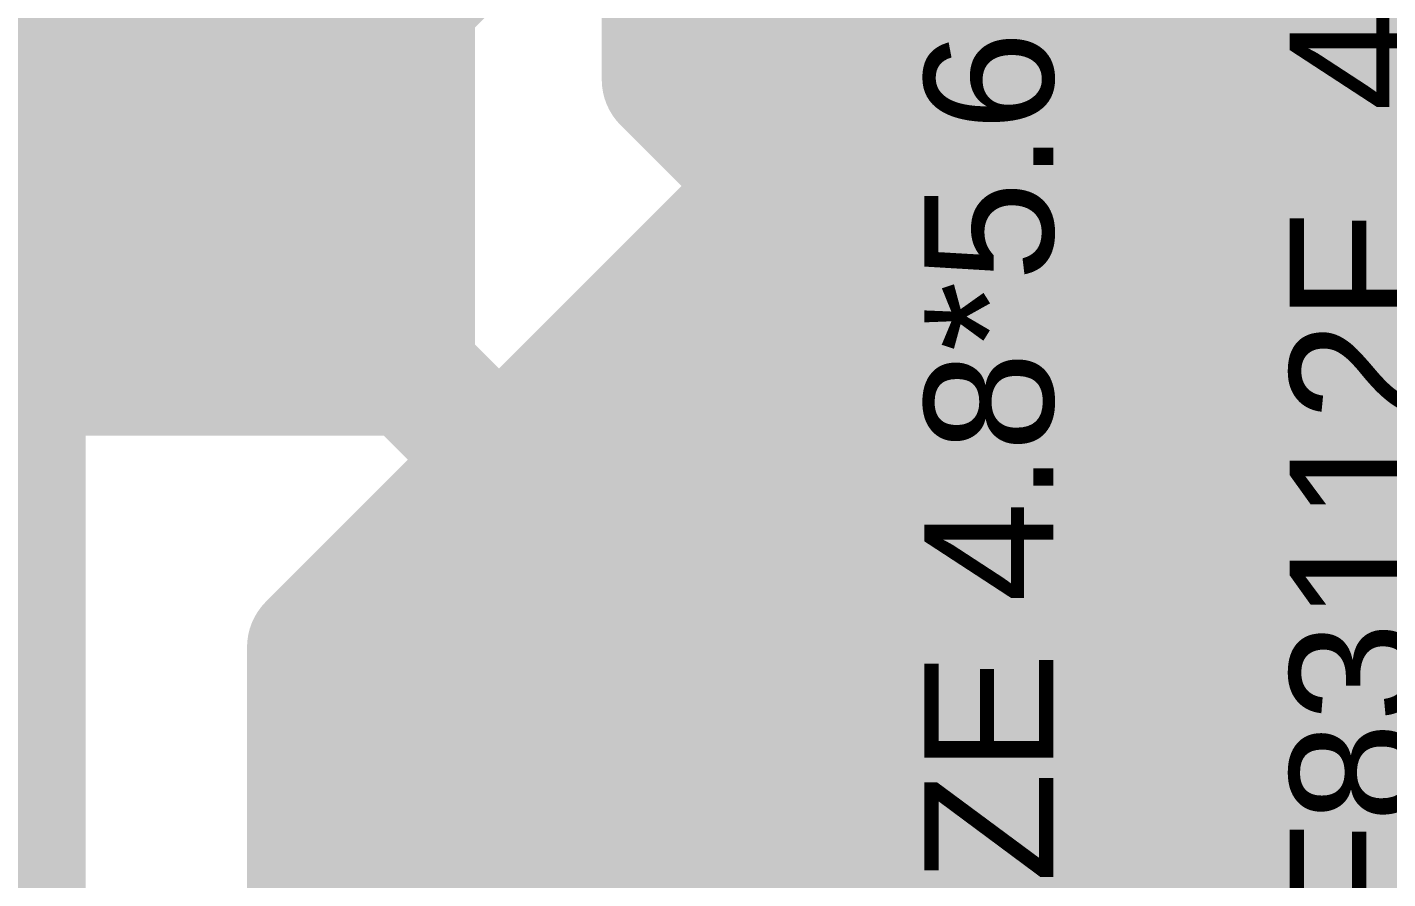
# Model space of a CAD drawing. Header units: inches. Extents: x -0.355 to 0.355, y -0.355 to 0.355.
# Drawn here: x -0.11596 to -0.07443, y -0.05296 to -0.02697 of the extents above; entities that cross this region are included whole.
import ezdxf

# ---------------------------------------------------------------- set-up
doc = ezdxf.new("R2010")
doc.units = ezdxf.units.IN
doc.header["$MEASUREMENT"] = 0
for name, color, linetype in [('BottomLayer', 5, 'Continuous'), ('BottomPaste', 16, 'Continuous'), ('BottomSolder', 6, 'Continuous'), ('Mechanical15', 56, 'Continuous'), ('TopLayer', 1, 'Continuous'), ('TopOverlay', 2, 'Continuous'), ('TopPaste', 8, 'Continuous'), ('TopSolder', 216, 'Continuous')]:
    doc.layers.add(name, color=color, linetype=linetype)
doc.styles.add('Arial', font='', dxfattribs={"height": 0.2})
doc.styles.get('Arial').set_extended_font_data('Arial')

# ---------------------------------------------------------------- blocks, each defined once
blk = doc.blocks.new('BF83112DW7_D_7_F_4_B_4')
at = {"layer": 'BottomLayer'}
blk.add_hatch(color=5, dxfattribs=at).paths.add_polyline_path([(-0.035432, 0.133858), (-0.01181, 0.133858), (-0.01181, 0.106299), (-0.035432, 0.106299)])
at = {"layer": 'BottomPaste'}
blk.add_hatch(color=16, dxfattribs=at).paths.add_polyline_path([(-0.035432, 0.133858), (-0.01181, 0.133858), (-0.01181, 0.106299), (-0.035432, 0.106299)])
at = {"layer": 'BottomSolder'}
blk.add_hatch(color=6, dxfattribs=at).paths.add_polyline_path([(-0.039432, 0.137858), (-0.00781, 0.137858), (-0.00781, 0.102299), (-0.039432, 0.102299)])
at = {"layer": 'Mechanical15'}
blk.add_lwpolyline([(-0.088581, 0.116142, 0.003937, 0.003937, 0), (0.100395, 0.116142, 0.003937, 0.003937, 0)], format="xyseb", dxfattribs=at)
at = {"layer": 'Mechanical15', "style": 'Arial'}
for s, p in [('SIZE 4.8*5.6', (-0.058268, 0.084644)), ('BF83112F_4 PIXEL AREA 0.15,0.15', (-0.058265, 0.073491))]:
    blk.add_text(s, height=0.003937, dxfattribs=at).set_placement(p)
blk = doc.blocks.new('C0201_48')
at = {"layer": 'Mechanical15'}
h = blk.add_hatch(color=56, dxfattribs=at)
edge = h.paths.add_edge_path()
edge.add_arc((0, 0), 0.000984, 0, 360)
at = {"layer": 'TopLayer'}
for points in [[(-0.017716, 0.005906), (-0.005906, 0.005906), (-0.005906, -0.005906), (-0.017716, -0.005906)], [(0.005906, 0.005906), (0.017716, 0.005906), (0.017716, -0.005906), (0.005906, -0.005906)]]:
    blk.add_hatch(color=1, dxfattribs=at).paths.add_polyline_path(points)
at = {"layer": 'TopPaste'}
for points in [[(-0.017716, 0.005906), (-0.005906, 0.005906), (-0.005906, -0.005906), (-0.017716, -0.005906)], [(0.005906, 0.005906), (0.017716, 0.005906), (0.017716, -0.005906), (0.005906, -0.005906)]]:
    blk.add_hatch(color=8, dxfattribs=at).paths.add_polyline_path(points)
at = {"layer": 'TopSolder'}
for points in [[(-0.021716, 0.009905), (-0.001906, 0.009905), (-0.001906, -0.009905), (-0.021716, -0.009905)], [(0.001906, 0.009905), (0.021716, 0.009905), (0.021716, -0.009905), (0.001906, -0.009905)]]:
    blk.add_hatch(color=216, dxfattribs=at).paths.add_polyline_path(points)
at = {"layer": 'TopOverlay'}
for points in [[(-0.023543, 0.00791, 0.001181, 0.001181, -0.414214), (-0.019606, 0.011847, 0.001181, 0.001181, 0)], [(0.019606, 0.011847, 0.001181, 0.001181, 0), (-0.019606, 0.011847, 0.001181, 0.001181, 0)], [(0.019606, 0.011847, 0.001181, 0.001181, -0.414214), (0.023543, 0.00791, 0.001181, 0.001181, 0)], [(-0.023543, -0.00791, 0.001181, 0.001181, 0), (-0.023543, 0.00791, 0.001181, 0.001181, 0)], [(0.023543, -0.00791, 0.001181, 0.001181, 0), (0.023543, 0.00791, 0.001181, 0.001181, 0)], [(-0.019606, -0.011847, 0.001181, 0.001181, -0.414214), (-0.023543, -0.00791, 0.001181, 0.001181, 0)], [(0.023543, -0.00791, 0.001181, 0.001181, -0.414214), (0.019606, -0.011847, 0.001181, 0.001181, 0)], [(0.019606, -0.011847, 0.001181, 0.001181, 0), (-0.019606, -0.011847, 0.001181, 0.001181, 0)]]:
    blk.add_lwpolyline(points, format="xyseb", dxfattribs=at)
for points in [[(-0.019902, 0.011847, 0.00059, 0.00059, 1), (-0.019311, 0.011847, 0.00059, 0.00059, 1)], [(-0.019902, 0.011847, 0.00059, 0.00059, 1), (-0.019311, 0.011847, 0.00059, 0.00059, 1)], [(0.019311, 0.011847, 0.00059, 0.00059, 1), (0.019902, 0.011847, 0.00059, 0.00059, 1)], [(0.019311, 0.011847, 0.00059, 0.00059, 1), (0.019902, 0.011847, 0.00059, 0.00059, 1)], [(-0.023839, 0.00791, 0.00059, 0.00059, 1), (-0.023248, 0.00791, 0.00059, 0.00059, 1)], [(-0.023839, 0.00791, 0.00059, 0.00059, 1), (-0.023248, 0.00791, 0.00059, 0.00059, 1)], [(0.023248, 0.00791, 0.00059, 0.00059, 1), (0.023839, 0.00791, 0.00059, 0.00059, 1)], [(0.023248, 0.00791, 0.00059, 0.00059, 1), (0.023839, 0.00791, 0.00059, 0.00059, 1)], [(-0.023839, -0.00791, 0.00059, 0.00059, 1), (-0.023248, -0.00791, 0.00059, 0.00059, 1)], [(-0.023839, -0.00791, 0.00059, 0.00059, 1), (-0.023248, -0.00791, 0.00059, 0.00059, 1)], [(0.023248, -0.00791, 0.00059, 0.00059, 1), (0.023839, -0.00791, 0.00059, 0.00059, 1)], [(0.023248, -0.00791, 0.00059, 0.00059, 1), (0.023839, -0.00791, 0.00059, 0.00059, 1)], [(-0.019902, -0.011847, 0.00059, 0.00059, 1), (-0.019311, -0.011847, 0.00059, 0.00059, 1)], [(-0.019902, -0.011847, 0.00059, 0.00059, 1), (-0.019311, -0.011847, 0.00059, 0.00059, 1)], [(0.019311, -0.011847, 0.00059, 0.00059, 1), (0.019902, -0.011847, 0.00059, 0.00059, 1)], [(0.019311, -0.011847, 0.00059, 0.00059, 1), (0.019902, -0.011847, 0.00059, 0.00059, 1)]]:
    blk.add_lwpolyline(points, format="xyseb", close=True, dxfattribs=at)

msp = doc.modelspace()

# ---------------------------------------------------------------- linework, layer by layer
at = {"layer": 'BottomLayer'}
for points in [[(0.264103, -0.07874, 0.003937, 0.003937, -6.854099), (0.264103, 0.07874, 0.003937, 0.003937, 0)], [(0.127175, -0.21752, 0.003937, 0.003937, -0.665504), (-0.244202, 0.062076, 0.003937, 0.003937, 0)], [(0.275591, -0.003937, 0.003937, 0.003937, -0.864689), (-0.264103, -0.082677, 0.003937, 0.003937, 0)], [(-0.096457, -0.028571, 0.003937, 0.003937, 0), (-0.096457, -0.016702, 0.003937, 0.003937, 0)], [(-0.11811, -0.023621, 0.003937, 0.003937, 0), (-0.061605, -0.080126, 0.003937, 0.003937, 0)], [(-0.096457, -0.025397, 0.003937, 0.003937, 0), (-0.033458, -0.025397, 0.003937, 0.003937, 0)], [(-0.096457, -0.025791, 0.003937, 0.003937, 0), (-0.033064, -0.025791, 0.003937, 0.003937, 0)], [(-0.096457, -0.026185, 0.003937, 0.003937, 0), (-0.032671, -0.026185, 0.003937, 0.003937, 0)], [(-0.096457, -0.026579, 0.003937, 0.003937, 0), (-0.032277, -0.026579, 0.003937, 0.003937, 0)], [(-0.096457, -0.026972, 0.003937, 0.003937, 0), (-0.031883, -0.026972, 0.003937, 0.003937, 0)], [(-0.096457, -0.027366, 0.003937, 0.003937, 0), (-0.031489, -0.027366, 0.003937, 0.003937, 0)], [(-0.096457, -0.02776, 0.003937, 0.003937, 0), (-0.031096, -0.02776, 0.003937, 0.003937, 0)], [(-0.096457, -0.028153, 0.003937, 0.003937, 0), (-0.030702, -0.028153, 0.003937, 0.003937, 0)], [(-0.096457, -0.028547, 0.003937, 0.003937, 0), (-0.030308, -0.028547, 0.003937, 0.003937, 0)], [(-0.096457, -0.028571, 0.003937, 0.003937, 0), (-0.056713, -0.068315, 0.003937, 0.003937, 0)], [(-0.096087, -0.028941, 0.003937, 0.003937, 0), (-0.029915, -0.028941, 0.003937, 0.003937, 0)], [(-0.095694, -0.029334, 0.003937, 0.003937, 0), (-0.029521, -0.029334, 0.003937, 0.003937, 0)], [(-0.0953, -0.029728, 0.003937, 0.003937, 0), (-0.029118, -0.029728, 0.003937, 0.003937, 0)], [(-0.094906, -0.030122, 0.003937, 0.003937, 0), (-0.02868, -0.030122, 0.003937, 0.003937, 0)], [(-0.094513, -0.030516, 0.003937, 0.003937, 0), (-0.028202, -0.030516, 0.003937, 0.003937, 0)], [(-0.094119, -0.030909, 0.003937, 0.003937, 0), (-0.027676, -0.030909, 0.003937, 0.003937, 0)], [(-0.093725, -0.031303, 0.003937, 0.003937, 0), (-0.027092, -0.031303, 0.003937, 0.003937, 0)], [(-0.093331, -0.031697, 0.003937, 0.003937, 0), (-0.026434, -0.031697, 0.003937, 0.003937, 0)], [(-0.092938, -0.03209, 0.003937, 0.003937, 0), (-0.02568, -0.03209, 0.003937, 0.003937, 0)], [(-0.092544, -0.032484, 0.003937, 0.003937, 0), (-0.024785, -0.032484, 0.003937, 0.003937, 0)], [(-0.09215, -0.032878, 0.003937, 0.003937, 0), (-0.023657, -0.032878, 0.003937, 0.003937, 0)], [(-0.091757, -0.033271, 0.003937, 0.003937, 0), (-0.021973, -0.033271, 0.003937, 0.003937, 0)], [(-0.091363, -0.033665, 0.003937, 0.003937, 0), (0.010827, -0.033665, 0.003937, 0.003937, 0)], [(-0.090969, -0.034059, 0.003937, 0.003937, 0), (0.010827, -0.034059, 0.003937, 0.003937, 0)], [(-0.090576, -0.034452, 0.003937, 0.003937, 0), (0.010827, -0.034452, 0.003937, 0.003937, 0)], [(-0.090182, -0.034846, 0.003937, 0.003937, 0), (0.010827, -0.034846, 0.003937, 0.003937, 0)], [(-0.089788, -0.03524, 0.003937, 0.003937, 0), (0.010827, -0.03524, 0.003937, 0.003937, 0)], [(-0.089395, -0.035634, 0.003937, 0.003937, 0), (0.010827, -0.035634, 0.003937, 0.003937, 0)], [(-0.089001, -0.036027, 0.003937, 0.003937, 0), (0.010827, -0.036027, 0.003937, 0.003937, 0)], [(-0.088607, -0.036421, 0.003937, 0.003937, 0), (0.010827, -0.036421, 0.003937, 0.003937, 0)], [(-0.088213, -0.036815, 0.003937, 0.003937, 0), (0.010827, -0.036815, 0.003937, 0.003937, 0)], [(-0.08782, -0.037208, 0.003937, 0.003937, 0), (0.010827, -0.037208, 0.003937, 0.003937, 0)], [(-0.087426, -0.037602, 0.003937, 0.003937, 0), (0.010827, -0.037602, 0.003937, 0.003937, 0)], [(-0.087032, -0.037996, 0.003937, 0.003937, 0), (0.010827, -0.037996, 0.003937, 0.003937, 0)], [(-0.086639, -0.03839, 0.003937, 0.003937, 0), (0.010827, -0.03839, 0.003937, 0.003937, 0)], [(-0.086245, -0.038783, 0.003937, 0.003937, 0), (0.010827, -0.038783, 0.003937, 0.003937, 0)], [(-0.085851, -0.039177, 0.003937, 0.003937, 0), (0.010827, -0.039177, 0.003937, 0.003937, 0)], [(-0.085458, -0.039571, 0.003937, 0.003937, 0), (0.010827, -0.039571, 0.003937, 0.003937, 0)], [(-0.085064, -0.039964, 0.003937, 0.003937, 0), (0.010827, -0.039964, 0.003937, 0.003937, 0)], [(-0.08467, -0.040358, 0.003937, 0.003937, 0), (0.010827, -0.040358, 0.003937, 0.003937, 0)], [(-0.084276, -0.040752, 0.003937, 0.003937, 0), (0.010827, -0.040752, 0.003937, 0.003937, 0)], [(-0.083883, -0.041145, 0.003937, 0.003937, 0), (0.010827, -0.041145, 0.003937, 0.003937, 0)], [(-0.083489, -0.041539, 0.003937, 0.003937, 0), (0.010827, -0.041539, 0.003937, 0.003937, 0)], [(-0.083095, -0.041933, 0.003937, 0.003937, 0), (0.010827, -0.041933, 0.003937, 0.003937, 0)], [(-0.082702, -0.042327, 0.003937, 0.003937, 0), (0.010827, -0.042327, 0.003937, 0.003937, 0)], [(-0.082308, -0.04272, 0.003937, 0.003937, 0), (0.010827, -0.04272, 0.003937, 0.003937, 0)], [(-0.081914, -0.043114, 0.003937, 0.003937, 0), (0.010827, -0.043114, 0.003937, 0.003937, 0)], [(-0.08152, -0.043508, 0.003937, 0.003937, 0), (0.010827, -0.043508, 0.003937, 0.003937, 0)], [(-0.081127, -0.043901, 0.003937, 0.003937, 0), (0.010827, -0.043901, 0.003937, 0.003937, 0)], [(-0.080733, -0.044295, 0.003937, 0.003937, 0), (0.010827, -0.044295, 0.003937, 0.003937, 0)], [(-0.080339, -0.044689, 0.003937, 0.003937, 0), (0.010827, -0.044689, 0.003937, 0.003937, 0)], [(-0.079946, -0.045082, 0.003937, 0.003937, 0), (0.010827, -0.045082, 0.003937, 0.003937, 0)], [(-0.079552, -0.045476, 0.003937, 0.003937, 0), (0.010827, -0.045476, 0.003937, 0.003937, 0)], [(-0.079158, -0.04587, 0.003937, 0.003937, 0), (0.010827, -0.04587, 0.003937, 0.003937, 0)], [(-0.078765, -0.046263, 0.003937, 0.003937, 0), (0.010827, -0.046263, 0.003937, 0.003937, 0)], [(-0.078371, -0.046657, 0.003937, 0.003937, 0), (0.010827, -0.046657, 0.003937, 0.003937, 0)], [(-0.077977, -0.047051, 0.003937, 0.003937, 0), (0.010827, -0.047051, 0.003937, 0.003937, 0)], [(-0.077583, -0.047445, 0.003937, 0.003937, 0), (0.010827, -0.047445, 0.003937, 0.003937, 0)], [(-0.07719, -0.047838, 0.003937, 0.003937, 0), (0.010827, -0.047838, 0.003937, 0.003937, 0)], [(-0.076796, -0.048232, 0.003937, 0.003937, 0), (0.010827, -0.048232, 0.003937, 0.003937, 0)], [(-0.076402, -0.048626, 0.003937, 0.003937, 0), (0.010827, -0.048626, 0.003937, 0.003937, 0)], [(-0.076009, -0.049019, 0.003937, 0.003937, 0), (0.010827, -0.049019, 0.003937, 0.003937, 0)], [(-0.075615, -0.049413, 0.003937, 0.003937, 0), (0.010827, -0.049413, 0.003937, 0.003937, 0)], [(-0.075221, -0.049807, 0.003937, 0.003937, 0), (0.010827, -0.049807, 0.003937, 0.003937, 0)], [(-0.074828, -0.050201, 0.003937, 0.003937, 0), (0.010827, -0.050201, 0.003937, 0.003937, 0)], [(-0.074434, -0.050594, 0.003937, 0.003937, 0), (0.010827, -0.050594, 0.003937, 0.003937, 0)], [(-0.07404, -0.050988, 0.003937, 0.003937, 0), (0.010827, -0.050988, 0.003937, 0.003937, 0)], [(-0.073647, -0.051382, 0.003937, 0.003937, 0), (0.010827, -0.051382, 0.003937, 0.003937, 0)], [(-0.073253, -0.051775, 0.003937, 0.003937, 0), (0.010827, -0.051775, 0.003937, 0.003937, 0)], [(-0.072859, -0.052169, 0.003937, 0.003937, 0), (0.010827, -0.052169, 0.003937, 0.003937, 0)]]:
    msp.add_lwpolyline(points, format="xyseb", dxfattribs=at)
for points in [[(-0.097441, -0.025397, 0.001969, 0.001969, 1), (-0.095472, -0.025397, 0.001969, 0.001969, 1)], [(-0.097441, -0.025791, 0.001969, 0.001969, 1), (-0.095472, -0.025791, 0.001969, 0.001969, 1)], [(-0.097441, -0.026185, 0.001969, 0.001969, 1), (-0.095472, -0.026185, 0.001969, 0.001969, 1)], [(-0.097441, -0.026579, 0.001969, 0.001969, 1), (-0.095472, -0.026579, 0.001969, 0.001969, 1)], [(-0.097441, -0.026972, 0.001969, 0.001969, 1), (-0.095472, -0.026972, 0.001969, 0.001969, 1)], [(-0.097441, -0.027366, 0.001969, 0.001969, 1), (-0.095472, -0.027366, 0.001969, 0.001969, 1)], [(-0.097441, -0.02776, 0.001969, 0.001969, 1), (-0.095472, -0.02776, 0.001969, 0.001969, 1)], [(-0.097441, -0.028153, 0.001969, 0.001969, 1), (-0.095472, -0.028153, 0.001969, 0.001969, 1)], [(-0.097441, -0.028547, 0.001969, 0.001969, 1), (-0.095472, -0.028547, 0.001969, 0.001969, 1)], [(-0.097441, -0.028571, 0.001969, 0.001969, 1), (-0.095472, -0.028571, 0.001969, 0.001969, 1)], [(-0.097441, -0.028571, 0.001969, 0.001969, 1), (-0.095472, -0.028571, 0.001969, 0.001969, 1)], [(-0.097072, -0.028941, 0.001969, 0.001969, 1), (-0.095103, -0.028941, 0.001969, 0.001969, 1)], [(-0.096678, -0.029334, 0.001969, 0.001969, 1), (-0.09471, -0.029334, 0.001969, 0.001969, 1)], [(-0.096284, -0.029728, 0.001969, 0.001969, 1), (-0.094316, -0.029728, 0.001969, 0.001969, 1)], [(-0.095891, -0.030122, 0.001969, 0.001969, 1), (-0.093922, -0.030122, 0.001969, 0.001969, 1)], [(-0.095497, -0.030516, 0.001969, 0.001969, 1), (-0.093528, -0.030516, 0.001969, 0.001969, 1)], [(-0.095103, -0.030909, 0.001969, 0.001969, 1), (-0.093135, -0.030909, 0.001969, 0.001969, 1)], [(-0.094709, -0.031303, 0.001969, 0.001969, 1), (-0.092741, -0.031303, 0.001969, 0.001969, 1)], [(-0.094316, -0.031697, 0.001969, 0.001969, 1), (-0.092347, -0.031697, 0.001969, 0.001969, 1)], [(-0.093922, -0.03209, 0.001969, 0.001969, 1), (-0.091954, -0.03209, 0.001969, 0.001969, 1)], [(-0.093528, -0.032484, 0.001969, 0.001969, 1), (-0.09156, -0.032484, 0.001969, 0.001969, 1)], [(-0.093135, -0.032878, 0.001969, 0.001969, 1), (-0.091166, -0.032878, 0.001969, 0.001969, 1)], [(-0.092741, -0.033271, 0.001969, 0.001969, 1), (-0.090773, -0.033271, 0.001969, 0.001969, 1)], [(-0.092347, -0.033665, 0.001969, 0.001969, 1), (-0.090379, -0.033665, 0.001969, 0.001969, 1)], [(-0.091953, -0.034059, 0.001969, 0.001969, 1), (-0.089985, -0.034059, 0.001969, 0.001969, 1)], [(-0.09156, -0.034452, 0.001969, 0.001969, 1), (-0.089591, -0.034452, 0.001969, 0.001969, 1)], [(-0.091166, -0.034846, 0.001969, 0.001969, 1), (-0.089198, -0.034846, 0.001969, 0.001969, 1)], [(-0.090772, -0.03524, 0.001969, 0.001969, 1), (-0.088804, -0.03524, 0.001969, 0.001969, 1)], [(-0.090379, -0.035634, 0.001969, 0.001969, 1), (-0.08841, -0.035634, 0.001969, 0.001969, 1)], [(-0.089985, -0.036027, 0.001969, 0.001969, 1), (-0.088017, -0.036027, 0.001969, 0.001969, 1)], [(-0.089591, -0.036421, 0.001969, 0.001969, 1), (-0.087623, -0.036421, 0.001969, 0.001969, 1)], [(-0.089198, -0.036815, 0.001969, 0.001969, 1), (-0.087229, -0.036815, 0.001969, 0.001969, 1)], [(-0.088804, -0.037208, 0.001969, 0.001969, 1), (-0.086835, -0.037208, 0.001969, 0.001969, 1)], [(-0.08841, -0.037602, 0.001969, 0.001969, 1), (-0.086442, -0.037602, 0.001969, 0.001969, 1)], [(-0.088016, -0.037996, 0.001969, 0.001969, 1), (-0.086048, -0.037996, 0.001969, 0.001969, 1)], [(-0.087623, -0.03839, 0.001969, 0.001969, 1), (-0.085654, -0.03839, 0.001969, 0.001969, 1)], [(-0.087229, -0.038783, 0.001969, 0.001969, 1), (-0.085261, -0.038783, 0.001969, 0.001969, 1)], [(-0.086835, -0.039177, 0.001969, 0.001969, 1), (-0.084867, -0.039177, 0.001969, 0.001969, 1)], [(-0.086442, -0.039571, 0.001969, 0.001969, 1), (-0.084473, -0.039571, 0.001969, 0.001969, 1)], [(-0.086048, -0.039964, 0.001969, 0.001969, 1), (-0.08408, -0.039964, 0.001969, 0.001969, 1)], [(-0.085654, -0.040358, 0.001969, 0.001969, 1), (-0.083686, -0.040358, 0.001969, 0.001969, 1)], [(-0.085261, -0.040752, 0.001969, 0.001969, 1), (-0.083292, -0.040752, 0.001969, 0.001969, 1)], [(-0.084867, -0.041145, 0.001969, 0.001969, 1), (-0.082898, -0.041145, 0.001969, 0.001969, 1)], [(-0.084473, -0.041539, 0.001969, 0.001969, 1), (-0.082505, -0.041539, 0.001969, 0.001969, 1)], [(-0.08408, -0.041933, 0.001969, 0.001969, 1), (-0.082111, -0.041933, 0.001969, 0.001969, 1)], [(-0.083686, -0.042327, 0.001969, 0.001969, 1), (-0.081717, -0.042327, 0.001969, 0.001969, 1)], [(-0.083292, -0.04272, 0.001969, 0.001969, 1), (-0.081324, -0.04272, 0.001969, 0.001969, 1)], [(-0.082898, -0.043114, 0.001969, 0.001969, 1), (-0.08093, -0.043114, 0.001969, 0.001969, 1)], [(-0.082505, -0.043508, 0.001969, 0.001969, 1), (-0.080536, -0.043508, 0.001969, 0.001969, 1)], [(-0.082111, -0.043901, 0.001969, 0.001969, 1), (-0.080143, -0.043901, 0.001969, 0.001969, 1)], [(-0.081717, -0.044295, 0.001969, 0.001969, 1), (-0.079749, -0.044295, 0.001969, 0.001969, 1)], [(-0.081324, -0.044689, 0.001969, 0.001969, 1), (-0.079355, -0.044689, 0.001969, 0.001969, 1)], [(-0.08093, -0.045082, 0.001969, 0.001969, 1), (-0.078962, -0.045082, 0.001969, 0.001969, 1)], [(-0.080536, -0.045476, 0.001969, 0.001969, 1), (-0.078568, -0.045476, 0.001969, 0.001969, 1)], [(-0.080143, -0.04587, 0.001969, 0.001969, 1), (-0.078174, -0.04587, 0.001969, 0.001969, 1)], [(-0.079749, -0.046263, 0.001969, 0.001969, 1), (-0.07778, -0.046263, 0.001969, 0.001969, 1)], [(-0.079355, -0.046657, 0.001969, 0.001969, 1), (-0.077387, -0.046657, 0.001969, 0.001969, 1)], [(-0.078961, -0.047051, 0.001969, 0.001969, 1), (-0.076993, -0.047051, 0.001969, 0.001969, 1)], [(-0.078568, -0.047445, 0.001969, 0.001969, 1), (-0.076599, -0.047445, 0.001969, 0.001969, 1)], [(-0.078174, -0.047838, 0.001969, 0.001969, 1), (-0.076206, -0.047838, 0.001969, 0.001969, 1)], [(-0.07778, -0.048232, 0.001969, 0.001969, 1), (-0.075812, -0.048232, 0.001969, 0.001969, 1)], [(-0.077387, -0.048626, 0.001969, 0.001969, 1), (-0.075418, -0.048626, 0.001969, 0.001969, 1)], [(-0.076993, -0.049019, 0.001969, 0.001969, 1), (-0.075024, -0.049019, 0.001969, 0.001969, 1)], [(-0.076599, -0.049413, 0.001969, 0.001969, 1), (-0.074631, -0.049413, 0.001969, 0.001969, 1)], [(-0.076205, -0.049807, 0.001969, 0.001969, 1), (-0.074237, -0.049807, 0.001969, 0.001969, 1)], [(-0.075812, -0.050201, 0.001969, 0.001969, 1), (-0.073843, -0.050201, 0.001969, 0.001969, 1)], [(-0.075418, -0.050594, 0.001969, 0.001969, 1), (-0.07345, -0.050594, 0.001969, 0.001969, 1)], [(-0.075024, -0.050988, 0.001969, 0.001969, 1), (-0.073056, -0.050988, 0.001969, 0.001969, 1)], [(-0.074631, -0.051382, 0.001969, 0.001969, 1), (-0.072662, -0.051382, 0.001969, 0.001969, 1)], [(-0.074237, -0.051775, 0.001969, 0.001969, 1), (-0.072269, -0.051775, 0.001969, 0.001969, 1)], [(-0.073843, -0.052169, 0.001969, 0.001969, 1), (-0.071875, -0.052169, 0.001969, 0.001969, 1)]]:
    msp.add_lwpolyline(points, format="xyseb", close=True, dxfattribs=at)
at = {"layer": 'TopLayer'}
for points in [[(-0.123031, -0.03937, 0.011811, 0.011811, 0), (-0.099409, -0.015748, 0.011811, 0.011811, 0)], [(-0.107283, -0.045893, 0.003937, 0.003937, 0), (-0.092886, -0.031496, 0.003937, 0.003937, 0)], [(-0.093087, -0.031697, 0.003937, 0.003937, 0), (-0.076772, -0.031697, 0.003937, 0.003937, 0)], [(-0.092886, -0.031496, 0.003937, 0.003937, 0), (-0.076772, -0.031496, 0.003937, 0.003937, 0)], [(-0.076772, -0.045276, 0.003937, 0.003937, 0), (-0.076772, -0.031496, 0.003937, 0.003937, 0)], [(-0.093481, -0.03209, 0.003937, 0.003937, 0), (-0.076772, -0.03209, 0.003937, 0.003937, 0)], [(-0.093874, -0.032484, 0.003937, 0.003937, 0), (-0.076772, -0.032484, 0.003937, 0.003937, 0)], [(-0.094268, -0.032878, 0.003937, 0.003937, 0), (-0.076772, -0.032878, 0.003937, 0.003937, 0)], [(-0.094662, -0.033271, 0.003937, 0.003937, 0), (-0.076772, -0.033271, 0.003937, 0.003937, 0)], [(-0.095056, -0.033665, 0.003937, 0.003937, 0), (-0.076772, -0.033665, 0.003937, 0.003937, 0)], [(-0.095449, -0.034059, 0.003937, 0.003937, 0), (-0.076772, -0.034059, 0.003937, 0.003937, 0)], [(-0.095843, -0.034452, 0.003937, 0.003937, 0), (-0.076772, -0.034452, 0.003937, 0.003937, 0)], [(-0.096237, -0.034846, 0.003937, 0.003937, 0), (-0.076772, -0.034846, 0.003937, 0.003937, 0)], [(-0.09663, -0.03524, 0.003937, 0.003937, 0), (-0.076772, -0.03524, 0.003937, 0.003937, 0)], [(-0.097024, -0.035634, 0.003937, 0.003937, 0), (-0.076772, -0.035634, 0.003937, 0.003937, 0)], [(-0.097811, -0.036421, 0.003937, 0.003937, 0), (-0.076772, -0.036421, 0.003937, 0.003937, 0)], [(-0.097418, -0.036027, 0.003937, 0.003937, 0), (-0.076772, -0.036027, 0.003937, 0.003937, 0)], [(-0.098205, -0.036815, 0.003937, 0.003937, 0), (-0.076772, -0.036815, 0.003937, 0.003937, 0)], [(-0.098599, -0.037208, 0.003937, 0.003937, 0), (-0.076772, -0.037208, 0.003937, 0.003937, 0)], [(-0.098993, -0.037602, 0.003937, 0.003937, 0), (-0.076772, -0.037602, 0.003937, 0.003937, 0)], [(-0.099386, -0.037996, 0.003937, 0.003937, 0), (-0.076772, -0.037996, 0.003937, 0.003937, 0)], [(-0.09978, -0.03839, 0.003937, 0.003937, 0), (-0.076772, -0.03839, 0.003937, 0.003937, 0)], [(-0.100174, -0.038783, 0.003937, 0.003937, 0), (-0.076772, -0.038783, 0.003937, 0.003937, 0)], [(-0.100567, -0.039177, 0.003937, 0.003937, 0), (-0.076772, -0.039177, 0.003937, 0.003937, 0)], [(-0.100961, -0.039571, 0.003937, 0.003937, 0), (-0.076772, -0.039571, 0.003937, 0.003937, 0)], [(-0.101355, -0.039964, 0.003937, 0.003937, 0), (-0.076772, -0.039964, 0.003937, 0.003937, 0)], [(-0.101749, -0.040358, 0.003937, 0.003937, 0), (-0.076772, -0.040358, 0.003937, 0.003937, 0)], [(-0.102142, -0.040752, 0.003937, 0.003937, 0), (-0.076772, -0.040752, 0.003937, 0.003937, 0)], [(-0.102536, -0.041145, 0.003937, 0.003937, 0), (-0.076772, -0.041145, 0.003937, 0.003937, 0)], [(-0.10293, -0.041539, 0.003937, 0.003937, 0), (-0.076772, -0.041539, 0.003937, 0.003937, 0)], [(-0.103323, -0.041933, 0.003937, 0.003937, 0), (-0.076772, -0.041933, 0.003937, 0.003937, 0)], [(-0.103717, -0.042327, 0.003937, 0.003937, 0), (-0.076772, -0.042327, 0.003937, 0.003937, 0)], [(-0.104111, -0.04272, 0.003937, 0.003937, 0), (-0.076772, -0.04272, 0.003937, 0.003937, 0)], [(-0.104504, -0.043114, 0.003937, 0.003937, 0), (-0.076772, -0.043114, 0.003937, 0.003937, 0)], [(-0.105292, -0.043901, 0.003937, 0.003937, 0), (-0.076772, -0.043901, 0.003937, 0.003937, 0)], [(-0.104898, -0.043508, 0.003937, 0.003937, 0), (-0.076772, -0.043508, 0.003937, 0.003937, 0)], [(-0.105686, -0.044295, 0.003937, 0.003937, 0), (-0.076772, -0.044295, 0.003937, 0.003937, 0)], [(-0.106079, -0.044689, 0.003937, 0.003937, 0), (-0.076772, -0.044689, 0.003937, 0.003937, 0)], [(-0.106473, -0.045082, 0.003937, 0.003937, 0), (-0.076772, -0.045082, 0.003937, 0.003937, 0)], [(-0.106867, -0.045476, 0.003937, 0.003937, 0), (-0.045276, -0.045476, 0.003937, 0.003937, 0)], [(-0.076772, -0.045276, 0.003937, 0.003937, 0), (-0.045276, -0.045276, 0.003937, 0.003937, 0)], [(-0.107283, -0.07185, 0.003937, 0.003937, 0), (-0.107283, -0.045893, 0.003937, 0.003937, 0)], [(-0.10726, -0.04587, 0.003937, 0.003937, 0), (-0.045276, -0.04587, 0.003937, 0.003937, 0)], [(-0.107283, -0.046263, 0.003937, 0.003937, 0), (-0.045276, -0.046263, 0.003937, 0.003937, 0)], [(-0.107283, -0.046657, 0.003937, 0.003937, 0), (-0.045276, -0.046657, 0.003937, 0.003937, 0)], [(-0.107283, -0.047051, 0.003937, 0.003937, 0), (-0.045276, -0.047051, 0.003937, 0.003937, 0)], [(-0.107283, -0.047445, 0.003937, 0.003937, 0), (-0.045276, -0.047445, 0.003937, 0.003937, 0)], [(-0.107283, -0.047838, 0.003937, 0.003937, 0), (-0.045276, -0.047838, 0.003937, 0.003937, 0)], [(-0.107283, -0.048232, 0.003937, 0.003937, 0), (-0.045276, -0.048232, 0.003937, 0.003937, 0)], [(-0.107283, -0.048626, 0.003937, 0.003937, 0), (-0.045276, -0.048626, 0.003937, 0.003937, 0)], [(-0.107283, -0.049019, 0.003937, 0.003937, 0), (-0.045276, -0.049019, 0.003937, 0.003937, 0)], [(-0.107283, -0.049413, 0.003937, 0.003937, 0), (-0.045276, -0.049413, 0.003937, 0.003937, 0)], [(-0.107283, -0.049807, 0.003937, 0.003937, 0), (-0.045276, -0.049807, 0.003937, 0.003937, 0)], [(-0.107283, -0.050201, 0.003937, 0.003937, 0), (-0.045276, -0.050201, 0.003937, 0.003937, 0)], [(-0.107283, -0.050594, 0.003937, 0.003937, 0), (-0.045276, -0.050594, 0.003937, 0.003937, 0)], [(-0.107283, -0.050988, 0.003937, 0.003937, 0), (-0.045276, -0.050988, 0.003937, 0.003937, 0)], [(-0.107283, -0.051382, 0.003937, 0.003937, 0), (-0.045276, -0.051382, 0.003937, 0.003937, 0)], [(-0.107283, -0.051775, 0.003937, 0.003937, 0), (-0.045276, -0.051775, 0.003937, 0.003937, 0)], [(-0.107283, -0.052169, 0.003937, 0.003937, 0), (-0.045276, -0.052169, 0.003937, 0.003937, 0)], [(-0.107283, -0.052563, 0.003937, 0.003937, 0), (-0.045276, -0.052563, 0.003937, 0.003937, 0)], [(-0.107283, -0.052956, 0.003937, 0.003937, 0), (-0.045276, -0.052956, 0.003937, 0.003937, 0)], [(-0.107283, -0.05335, 0.003937, 0.003937, 0), (-0.045276, -0.05335, 0.003937, 0.003937, 0)], [(-0.089567, -0.057087, 0.007874, 0.007874, 0), (-0.087598, -0.055118, 0.007874, 0.007874, 0)], [(-0.087598, -0.055118, 0.007874, 0.007874, 0), (-0.08563, -0.057087, 0.007874, 0.007874, 0)], [(-0.107283, -0.053744, 0.003937, 0.003937, 0), (-0.045276, -0.053744, 0.003937, 0.003937, 0)], [(-0.107283, -0.054137, 0.003937, 0.003937, 0), (-0.045276, -0.054137, 0.003937, 0.003937, 0)], [(-0.107283, -0.054531, 0.003937, 0.003937, 0), (-0.045276, -0.054531, 0.003937, 0.003937, 0)], [(-0.107283, -0.054925, 0.003937, 0.003937, 0), (-0.045276, -0.054925, 0.003937, 0.003937, 0)]]:
    msp.add_lwpolyline(points, format="xyseb", dxfattribs=at)
for points in [[(-0.094071, -0.031697, 0.001969, 0.001969, 1), (-0.092103, -0.031697, 0.001969, 0.001969, 1)], [(-0.093871, -0.031496, 0.001969, 0.001969, 1), (-0.091902, -0.031496, 0.001969, 0.001969, 1)], [(-0.093871, -0.031496, 0.001969, 0.001969, 1), (-0.091902, -0.031496, 0.001969, 0.001969, 1)], [(-0.077756, -0.031496, 0.001969, 0.001969, 1), (-0.075787, -0.031496, 0.001969, 0.001969, 1)], [(-0.077756, -0.031496, 0.001969, 0.001969, 1), (-0.075787, -0.031496, 0.001969, 0.001969, 1)], [(-0.077756, -0.031697, 0.001969, 0.001969, 1), (-0.075787, -0.031697, 0.001969, 0.001969, 1)], [(-0.094465, -0.03209, 0.001969, 0.001969, 1), (-0.092497, -0.03209, 0.001969, 0.001969, 1)], [(-0.077756, -0.03209, 0.001969, 0.001969, 1), (-0.075787, -0.03209, 0.001969, 0.001969, 1)], [(-0.094859, -0.032484, 0.001969, 0.001969, 1), (-0.09289, -0.032484, 0.001969, 0.001969, 1)], [(-0.077756, -0.032484, 0.001969, 0.001969, 1), (-0.075787, -0.032484, 0.001969, 0.001969, 1)], [(-0.095252, -0.032878, 0.001969, 0.001969, 1), (-0.093284, -0.032878, 0.001969, 0.001969, 1)], [(-0.077756, -0.032878, 0.001969, 0.001969, 1), (-0.075787, -0.032878, 0.001969, 0.001969, 1)], [(-0.095646, -0.033271, 0.001969, 0.001969, 1), (-0.093678, -0.033271, 0.001969, 0.001969, 1)], [(-0.077756, -0.033271, 0.001969, 0.001969, 1), (-0.075787, -0.033271, 0.001969, 0.001969, 1)], [(-0.09604, -0.033665, 0.001969, 0.001969, 1), (-0.094071, -0.033665, 0.001969, 0.001969, 1)], [(-0.077756, -0.033665, 0.001969, 0.001969, 1), (-0.075787, -0.033665, 0.001969, 0.001969, 1)], [(-0.096434, -0.034059, 0.001969, 0.001969, 1), (-0.094465, -0.034059, 0.001969, 0.001969, 1)], [(-0.077756, -0.034059, 0.001969, 0.001969, 1), (-0.075787, -0.034059, 0.001969, 0.001969, 1)], [(-0.096827, -0.034452, 0.001969, 0.001969, 1), (-0.094859, -0.034452, 0.001969, 0.001969, 1)], [(-0.077756, -0.034452, 0.001969, 0.001969, 1), (-0.075787, -0.034452, 0.001969, 0.001969, 1)], [(-0.097221, -0.034846, 0.001969, 0.001969, 1), (-0.095253, -0.034846, 0.001969, 0.001969, 1)], [(-0.077756, -0.034846, 0.001969, 0.001969, 1), (-0.075787, -0.034846, 0.001969, 0.001969, 1)], [(-0.097615, -0.03524, 0.001969, 0.001969, 1), (-0.095646, -0.03524, 0.001969, 0.001969, 1)], [(-0.077756, -0.03524, 0.001969, 0.001969, 1), (-0.075787, -0.03524, 0.001969, 0.001969, 1)], [(-0.098008, -0.035634, 0.001969, 0.001969, 1), (-0.09604, -0.035634, 0.001969, 0.001969, 1)], [(-0.077756, -0.035634, 0.001969, 0.001969, 1), (-0.075787, -0.035634, 0.001969, 0.001969, 1)], [(-0.098796, -0.036421, 0.001969, 0.001969, 1), (-0.096827, -0.036421, 0.001969, 0.001969, 1)], [(-0.098402, -0.036027, 0.001969, 0.001969, 1), (-0.096434, -0.036027, 0.001969, 0.001969, 1)], [(-0.077756, -0.036027, 0.001969, 0.001969, 1), (-0.075787, -0.036027, 0.001969, 0.001969, 1)], [(-0.077756, -0.036421, 0.001969, 0.001969, 1), (-0.075787, -0.036421, 0.001969, 0.001969, 1)], [(-0.099189, -0.036815, 0.001969, 0.001969, 1), (-0.097221, -0.036815, 0.001969, 0.001969, 1)], [(-0.077756, -0.036815, 0.001969, 0.001969, 1), (-0.075787, -0.036815, 0.001969, 0.001969, 1)], [(-0.099583, -0.037208, 0.001969, 0.001969, 1), (-0.097615, -0.037208, 0.001969, 0.001969, 1)], [(-0.077756, -0.037208, 0.001969, 0.001969, 1), (-0.075787, -0.037208, 0.001969, 0.001969, 1)], [(-0.099977, -0.037602, 0.001969, 0.001969, 1), (-0.098008, -0.037602, 0.001969, 0.001969, 1)], [(-0.077756, -0.037602, 0.001969, 0.001969, 1), (-0.075787, -0.037602, 0.001969, 0.001969, 1)], [(-0.100371, -0.037996, 0.001969, 0.001969, 1), (-0.098402, -0.037996, 0.001969, 0.001969, 1)], [(-0.077756, -0.037996, 0.001969, 0.001969, 1), (-0.075787, -0.037996, 0.001969, 0.001969, 1)], [(-0.100764, -0.03839, 0.001969, 0.001969, 1), (-0.098796, -0.03839, 0.001969, 0.001969, 1)], [(-0.077756, -0.03839, 0.001969, 0.001969, 1), (-0.075787, -0.03839, 0.001969, 0.001969, 1)], [(-0.101158, -0.038783, 0.001969, 0.001969, 1), (-0.099189, -0.038783, 0.001969, 0.001969, 1)], [(-0.077756, -0.038783, 0.001969, 0.001969, 1), (-0.075787, -0.038783, 0.001969, 0.001969, 1)], [(-0.101552, -0.039177, 0.001969, 0.001969, 1), (-0.099583, -0.039177, 0.001969, 0.001969, 1)], [(-0.077756, -0.039177, 0.001969, 0.001969, 1), (-0.075787, -0.039177, 0.001969, 0.001969, 1)], [(-0.101945, -0.039571, 0.001969, 0.001969, 1), (-0.099977, -0.039571, 0.001969, 0.001969, 1)], [(-0.077756, -0.039571, 0.001969, 0.001969, 1), (-0.075787, -0.039571, 0.001969, 0.001969, 1)], [(-0.102339, -0.039964, 0.001969, 0.001969, 1), (-0.100371, -0.039964, 0.001969, 0.001969, 1)], [(-0.077756, -0.039964, 0.001969, 0.001969, 1), (-0.075787, -0.039964, 0.001969, 0.001969, 1)], [(-0.102733, -0.040358, 0.001969, 0.001969, 1), (-0.100764, -0.040358, 0.001969, 0.001969, 1)], [(-0.077756, -0.040358, 0.001969, 0.001969, 1), (-0.075787, -0.040358, 0.001969, 0.001969, 1)], [(-0.103126, -0.040752, 0.001969, 0.001969, 1), (-0.101158, -0.040752, 0.001969, 0.001969, 1)], [(-0.077756, -0.040752, 0.001969, 0.001969, 1), (-0.075787, -0.040752, 0.001969, 0.001969, 1)], [(-0.10352, -0.041145, 0.001969, 0.001969, 1), (-0.101552, -0.041145, 0.001969, 0.001969, 1)], [(-0.077756, -0.041145, 0.001969, 0.001969, 1), (-0.075787, -0.041145, 0.001969, 0.001969, 1)], [(-0.103914, -0.041539, 0.001969, 0.001969, 1), (-0.101945, -0.041539, 0.001969, 0.001969, 1)], [(-0.077756, -0.041539, 0.001969, 0.001969, 1), (-0.075787, -0.041539, 0.001969, 0.001969, 1)], [(-0.104307, -0.041933, 0.001969, 0.001969, 1), (-0.102339, -0.041933, 0.001969, 0.001969, 1)], [(-0.077756, -0.041933, 0.001969, 0.001969, 1), (-0.075787, -0.041933, 0.001969, 0.001969, 1)], [(-0.104701, -0.042327, 0.001969, 0.001969, 1), (-0.102733, -0.042327, 0.001969, 0.001969, 1)], [(-0.077756, -0.042327, 0.001969, 0.001969, 1), (-0.075787, -0.042327, 0.001969, 0.001969, 1)], [(-0.105095, -0.04272, 0.001969, 0.001969, 1), (-0.103126, -0.04272, 0.001969, 0.001969, 1)], [(-0.077756, -0.04272, 0.001969, 0.001969, 1), (-0.075787, -0.04272, 0.001969, 0.001969, 1)], [(-0.105489, -0.043114, 0.001969, 0.001969, 1), (-0.10352, -0.043114, 0.001969, 0.001969, 1)], [(-0.077756, -0.043114, 0.001969, 0.001969, 1), (-0.075787, -0.043114, 0.001969, 0.001969, 1)], [(-0.106276, -0.043901, 0.001969, 0.001969, 1), (-0.104308, -0.043901, 0.001969, 0.001969, 1)], [(-0.105882, -0.043508, 0.001969, 0.001969, 1), (-0.103914, -0.043508, 0.001969, 0.001969, 1)], [(-0.077756, -0.043508, 0.001969, 0.001969, 1), (-0.075787, -0.043508, 0.001969, 0.001969, 1)], [(-0.077756, -0.043901, 0.001969, 0.001969, 1), (-0.075787, -0.043901, 0.001969, 0.001969, 1)], [(-0.10667, -0.044295, 0.001969, 0.001969, 1), (-0.104701, -0.044295, 0.001969, 0.001969, 1)], [(-0.077756, -0.044295, 0.001969, 0.001969, 1), (-0.075787, -0.044295, 0.001969, 0.001969, 1)], [(-0.107063, -0.044689, 0.001969, 0.001969, 1), (-0.105095, -0.044689, 0.001969, 0.001969, 1)], [(-0.077756, -0.044689, 0.001969, 0.001969, 1), (-0.075787, -0.044689, 0.001969, 0.001969, 1)], [(-0.107457, -0.045082, 0.001969, 0.001969, 1), (-0.105489, -0.045082, 0.001969, 0.001969, 1)], [(-0.077756, -0.045082, 0.001969, 0.001969, 1), (-0.075787, -0.045082, 0.001969, 0.001969, 1)], [(-0.107851, -0.045476, 0.001969, 0.001969, 1), (-0.105882, -0.045476, 0.001969, 0.001969, 1)], [(-0.077756, -0.045276, 0.001969, 0.001969, 1), (-0.075787, -0.045276, 0.001969, 0.001969, 1)], [(-0.077756, -0.045276, 0.001969, 0.001969, 1), (-0.075787, -0.045276, 0.001969, 0.001969, 1)], [(-0.108268, -0.045893, 0.001969, 0.001969, 1), (-0.106299, -0.045893, 0.001969, 0.001969, 1)], [(-0.108268, -0.045893, 0.001969, 0.001969, 1), (-0.106299, -0.045893, 0.001969, 0.001969, 1)], [(-0.108244, -0.04587, 0.001969, 0.001969, 1), (-0.106276, -0.04587, 0.001969, 0.001969, 1)], [(-0.108268, -0.046263, 0.001969, 0.001969, 1), (-0.106299, -0.046263, 0.001969, 0.001969, 1)], [(-0.108268, -0.046657, 0.001969, 0.001969, 1), (-0.106299, -0.046657, 0.001969, 0.001969, 1)], [(-0.108268, -0.047051, 0.001969, 0.001969, 1), (-0.106299, -0.047051, 0.001969, 0.001969, 1)], [(-0.108268, -0.047445, 0.001969, 0.001969, 1), (-0.106299, -0.047445, 0.001969, 0.001969, 1)], [(-0.108268, -0.047838, 0.001969, 0.001969, 1), (-0.106299, -0.047838, 0.001969, 0.001969, 1)], [(-0.108268, -0.048232, 0.001969, 0.001969, 1), (-0.106299, -0.048232, 0.001969, 0.001969, 1)], [(-0.108268, -0.048626, 0.001969, 0.001969, 1), (-0.106299, -0.048626, 0.001969, 0.001969, 1)], [(-0.108268, -0.049019, 0.001969, 0.001969, 1), (-0.106299, -0.049019, 0.001969, 0.001969, 1)], [(-0.108268, -0.049413, 0.001969, 0.001969, 1), (-0.106299, -0.049413, 0.001969, 0.001969, 1)], [(-0.108268, -0.049807, 0.001969, 0.001969, 1), (-0.106299, -0.049807, 0.001969, 0.001969, 1)], [(-0.108268, -0.050201, 0.001969, 0.001969, 1), (-0.106299, -0.050201, 0.001969, 0.001969, 1)], [(-0.108268, -0.050594, 0.001969, 0.001969, 1), (-0.106299, -0.050594, 0.001969, 0.001969, 1)], [(-0.108268, -0.050988, 0.001969, 0.001969, 1), (-0.106299, -0.050988, 0.001969, 0.001969, 1)], [(-0.108268, -0.051382, 0.001969, 0.001969, 1), (-0.106299, -0.051382, 0.001969, 0.001969, 1)], [(-0.108268, -0.051775, 0.001969, 0.001969, 1), (-0.106299, -0.051775, 0.001969, 0.001969, 1)], [(-0.108268, -0.052169, 0.001969, 0.001969, 1), (-0.106299, -0.052169, 0.001969, 0.001969, 1)], [(-0.108268, -0.052563, 0.001969, 0.001969, 1), (-0.106299, -0.052563, 0.001969, 0.001969, 1)], [(-0.108268, -0.052956, 0.001969, 0.001969, 1), (-0.106299, -0.052956, 0.001969, 0.001969, 1)], [(-0.108268, -0.05335, 0.001969, 0.001969, 1), (-0.106299, -0.05335, 0.001969, 0.001969, 1)], [(-0.089567, -0.055118, 0.003937, 0.003937, 1), (-0.08563, -0.055118, 0.003937, 0.003937, 1)], [(-0.089567, -0.055118, 0.003937, 0.003937, 1), (-0.08563, -0.055118, 0.003937, 0.003937, 1)], [(-0.108268, -0.053744, 0.001969, 0.001969, 1), (-0.106299, -0.053744, 0.001969, 0.001969, 1)], [(-0.108268, -0.054137, 0.001969, 0.001969, 1), (-0.106299, -0.054137, 0.001969, 0.001969, 1)], [(-0.108268, -0.054531, 0.001969, 0.001969, 1), (-0.106299, -0.054531, 0.001969, 0.001969, 1)]]:
    msp.add_lwpolyline(points, format="xyseb", close=True, dxfattribs=at)
at = {"layer": 'TopOverlay'}
msp.add_lwpolyline([(0.255906, 0, 0.005118, 0.005118, 1), (-0.255906, 0, 0.005118, 0.005118, 1)], format="xyseb", close=True, dxfattribs=at)

# ---------------------------------------------------------------- block references
for name, p, rotation in [('BF83112DW7_D_7_F_4_B_4', (0, 0), 90), ('C0201_48', (-0.087598, -0.066929), 270)]:
    msp.add_blockref(name, p, dxfattribs=dict(rotation=rotation))

doc.saveas('drawing.dxf')
